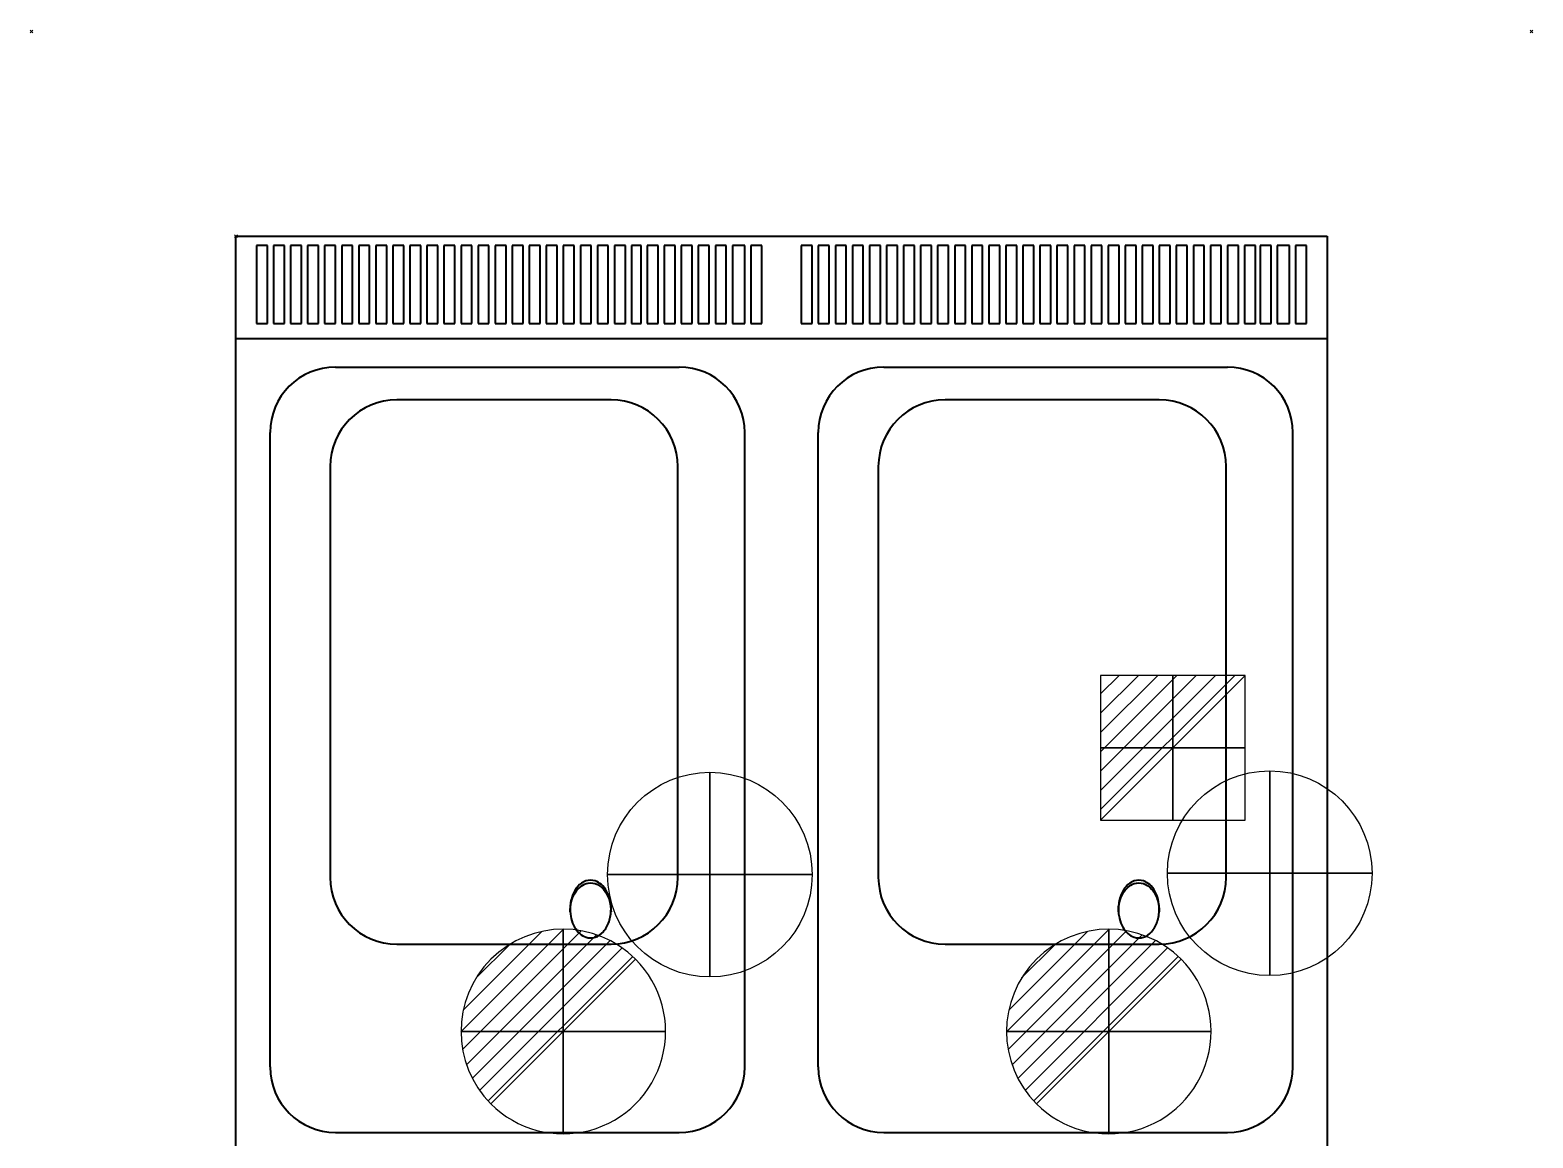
# Model space of a CAD drawing. Header units: millimetres. Extents: x -151 to 951, y -1073 to 151.
# Drawn here: x -151 to 951, y -661 to 151 of the extents above; entities that cross this region are included whole.
import ezdxf

# ---------------------------------------------------------------- set-up
doc = ezdxf.new("R2010")
doc.units = ezdxf.units.MM
doc.header["$PDMODE"] = 3
doc.linetypes.add('Dash', pattern=[11.999999, 6, -6])
doc.layers.add('IQ_200_2D', color=1, linetype='Continuous', lineweight=40)
doc.layers.add('IQ_204_2D', color=7, linetype='Dash', lineweight=40)
for name, color, linetype in [('IQ_CON_COLDWATER_INT', 7, 'Continuous'), ('IQ_CON_DRAIN_INT', 7, 'Continuous'), ('IQ_CON_ELECTRICITY_INT', 7, 'Continuous'), ('IQ_INS_3D', 3, 'Continuous')]:
    doc.layers.add(name, color=color, linetype=linetype)

# ---------------------------------------------------------------- blocks, each defined once
blk = doc.blocks.new('*X2')
at = {"color": 0}
for p, q in [((286.774344, 2204.447934), (296.618251, 2214.291842)), ((286.774344, 2205.862148), (295.204037, 2214.291842)), ((286.774344, 2207.276361), (293.789824, 2214.291842)), ((286.774344, 2208.690575), (292.37561, 2214.291842)), ((286.774344, 2210.104788), (290.961397, 2214.291842)), ((286.774344, 2211.519002), (289.547183, 2214.291842)), ((286.774344, 2212.933216), (288.13297, 2214.291842))]:
    blk.add_line(p, q, dxfattribs=at)
blk = doc.blocks.new('ELECTRICITY')
for p, q in [((2.121, 2.121), (-2.121, 2.121)), ((-2.121, 2.121), (-2.121, -2.121)), ((-2.121, -2.121), (2.121, 2.121)), ((2.121, -2.121), (2.121, 2.121)), ((-2.121, -2.121), (2.121, -2.121))]:
    blk.add_line(p, q)
at = {"extrusion": (-1, 0, 0)}
for p, q in [((0, -2.121, 2.121), (0, 2.121, 2.121)), ((0, 2.121, -2.121), (0, -2.121, -2.121)), ((0, 2.121, 2.121), (0, 2.121, -2.121)), ((0, 2.121, -2.121), (0, -2.121, 2.121)), ((0, -2.121, -2.121), (0, -2.121, 2.121))]:
    blk.add_line(p, q, dxfattribs=at)
at = {"extrusion": (0, -1, 0)}
for p, q in [((2.121, 0, 2.121), (-2.121, 0, 2.121)), ((-2.121, 0, -2.121), (2.121, 0, -2.121)), ((-2.121, 0, 2.121), (-2.121, 0, -2.121)), ((-2.121, 0, -2.121), (2.121, 0, 2.121)), ((2.121, 0, -2.121), (2.121, 0, 2.121))]:
    blk.add_line(p, q, dxfattribs=at)
at = {"xscale": 0.4000000000000909, "yscale": 0.4000000000000909, "zscale": 0.4000000000000909}
blk.add_blockref('*X2', (-116.831, -883.595), dxfattribs=at)
at = {"extrusion": (-1, 0, 0), "xscale": 0.3999999999999773, "yscale": 0.3999999999999773, "zscale": 0.3999999999999773}
blk.add_blockref('*X2', (-116.831, -883.595), dxfattribs=at)
at = {"extrusion": (0, -1, 0), "xscale": 0.4000000000000909, "yscale": 0.4000000000000909, "zscale": 0.4000000000000909}
blk.add_blockref('*X2', (-116.831, -883.595), dxfattribs=at)
blk = doc.blocks.new('COLDWATER')
blk.add_circle((0, 0), 3)
at = {"extrusion": (-1, 0, 0)}
blk.add_circle((0, 0), 3, dxfattribs=at)
at = {"extrusion": (0, 1, 0)}
blk.add_circle((0, 0), 3, dxfattribs=at)
blk = doc.blocks.new('*X3')
at = {"color": 0}
for p, q in [((313.99, 2209.04), (321.51, 2216.55)), ((314.11, 2207.74), (322.8, 2216.44)), ((314.16, 2210.62), (319.93, 2216.39)), ((314.4, 2206.62), (323.93, 2216.15)), ((314.82, 2205.62), (324.92, 2215.72)), ((315.1, 2212.98), (317.57, 2215.44)), ((315.35, 2204.74), (325.8, 2215.19)), ((315.99, 2203.96), (326.58, 2214.56))]:
    blk.add_line(p, q, dxfattribs=at)
blk = doc.blocks.new('DRAIN')
blk.add_line((-2.121, -2.121), (2.121, 2.121))
at = {"extrusion": (-1, 0, 0)}
blk.add_line((0, 2.121, -2.121), (0, -2.121, 2.121), dxfattribs=at)
at = {"extrusion": (0, -1, 0)}
blk.add_line((-2.121, 0, -2.121), (2.121, 0, 2.121), dxfattribs=at)
at = {"extrusion": (-1, 0, 0)}
for start, end in [(45, 225), (225, 45)]:
    blk.add_arc((0, 0), 3, start, end, dxfattribs=at)
for start, end in [(45, 225), (225, 45)]:
    blk.add_arc((0, 0), 3, start, end)
at = {"extrusion": (0, -1, 0)}
for start, end in [(45, 225), (225, 45)]:
    blk.add_arc((0, 0), 3, start, end, dxfattribs=at)
at = {"xscale": 0.4000000000000909, "yscale": 0.4000000000000909, "zscale": 0.4000000000000909}
blk.add_blockref('*X3', (-128.597, -883.621), dxfattribs=at)
at = {"extrusion": (-1, 0, 0), "xscale": 0.3999999999999773, "yscale": 0.3999999999999773, "zscale": 0.3999999999999773}
blk.add_blockref('*X3', (-128.597, -883.621), dxfattribs=at)
at = {"extrusion": (0, -1, 0), "xscale": 0.4000000000000909, "yscale": 0.4000000000000909, "zscale": 0.4000000000000909}
blk.add_blockref('*X3', (-128.597, -883.621), dxfattribs=at)

msp = doc.modelspace()

# ---------------------------------------------------------------- linework, layer by layer
at = {"layer": 'IQ_200_2D'}
for p, q in [((0, 0), (800, 0)), ((0, -730), (0, 0)), ((800, 0), (800, -730))]:
    msp.add_line(p, q, dxfattribs=at)
at = {"layer": 'IQ_204_2D', "linetype": 'Continuous'}
for p, q in [((15, -7), (15, -64)), ((23, -7), (15, -7)), ((23, -64), (23, -7)), ((27.5, -7), (27.5, -64)), ((35.5, -7), (27.5, -7)), ((35.5, -64), (35.5, -7)), ((40, -7), (40, -64)), ((48, -7), (40, -7)), ((48, -64), (48, -7)), ((52.5, -7), (52.5, -64)), ((60.5, -7), (52.5, -7)), ((60.5, -64), (60.5, -7)), ((65, -7), (65, -64)), ((73, -7), (65, -7)), ((73, -64), (73, -7)), ((77.5, -7), (77.5, -64)), ((85.5, -7), (77.5, -7)), ((85.5, -64), (85.5, -7)), ((90, -7), (90, -64)), ((98, -7), (90, -7)), ((98, -64), (98, -7)), ((102.5, -7), (102.5, -64)), ((110.5, -7), (102.5, -7)), ((110.5, -64), (110.5, -7)), ((115, -7), (115, -64)), ((123, -7), (115, -7)), ((123, -64), (123, -7)), ((127.5, -7), (127.5, -64)), ((135.5, -7), (127.5, -7)), ((135.5, -64), (135.5, -7)), ((140, -7), (140, -64)), ((148, -7), (140, -7)), ((148, -64), (148, -7)), ((152.5, -7), (152.5, -64)), ((160.5, -7), (152.5, -7)), ((160.5, -64), (160.5, -7)), ((165, -7), (165, -64)), ((173, -7), (165, -7)), ((173, -64), (173, -7)), ((177.5, -7), (177.5, -64)), ((185.5, -7), (177.5, -7)), ((185.5, -64), (185.5, -7)), ((190, -7), (190, -64)), ((198, -7), (190, -7)), ((198, -64), (198, -7)), ((202.5, -7), (202.5, -64)), ((210.5, -7), (202.5, -7)), ((210.5, -64), (210.5, -7)), ((215, -7), (215, -64)), ((223, -7), (215, -7)), ((223, -64), (223, -7)), ((227.5, -7), (227.5, -64)), ((235.5, -7), (227.5, -7)), ((235.5, -64), (235.5, -7)), ((240, -7), (240, -64)), ((248, -7), (240, -7)), ((248, -64), (248, -7)), ((252.5, -7), (252.5, -64)), ((260.5, -7), (252.5, -7)), ((260.5, -64), (260.5, -7)), ((265, -7), (265, -64)), ((273, -7), (265, -7)), ((273, -64), (273, -7)), ((277.5, -7), (277.5, -64)), ((285.5, -7), (277.5, -7)), ((285.5, -64), (285.5, -7)), ((290, -7), (290, -64)), ((297, -7), (290, -7)), ((297, -64), (297, -7)), ((301.5, -7), (301.5, -64)), ((309.5, -7), (301.5, -7)), ((309.5, -64), (309.5, -7)), ((314, -7), (314, -64)), ((322, -7), (314, -7)), ((322, -64), (322, -7)), ((326.5, -7), (326.5, -64)), ((334.5, -7), (326.5, -7)), ((334.5, -64), (334.5, -7)), ((339, -7), (339, -64)), ((347, -7), (339, -7)), ((347, -64), (347, -7)), ((351.5, -7), (351.5, -64)), ((359.5, -7), (351.5, -7)), ((359.5, -64), (359.5, -7)), ((364, -7), (364, -64)), ((373, -7), (364, -7)), ((373, -64), (373, -7)), ((377.5, -7), (377.5, -64)), ((385.5, -7), (377.5, -7)), ((385.5, -64), (385.5, -7)), ((414.5, -7), (414.5, -64)), ((422.5, -7), (414.5, -7)), ((422.5, -64), (422.5, -7)), ((427, -7), (427, -64)), ((435, -7), (427, -7)), ((435, -64), (435, -7)), ((439.5, -7), (439.5, -64)), ((447.5, -7), (439.5, -7)), ((447.5, -64), (447.5, -7)), ((452, -7), (452, -64)), ((460, -7), (452, -7)), ((460, -64), (460, -7)), ((464.5, -7), (464.5, -64)), ((472.5, -7), (464.5, -7)), ((472.5, -64), (472.5, -7)), ((477, -7), (477, -64)), ((485, -7), (477, -7)), ((485, -64), (485, -7)), ((489.5, -7), (489.5, -64)), ((497.5, -7), (489.5, -7)), ((497.5, -64), (497.5, -7)), ((502, -7), (502, -64)), ((510, -7), (502, -7)), ((510, -64), (510, -7)), ((514.5, -7), (514.5, -64)), ((522.5, -7), (514.5, -7)), ((522.5, -64), (522.5, -7)), ((527, -7), (527, -64)), ((535, -7), (527, -7)), ((535, -64), (535, -7)), ((539.5, -7), (539.5, -64)), ((547.5, -7), (539.5, -7)), ((547.5, -64), (547.5, -7)), ((552, -7), (552, -64)), ((560, -7), (552, -7)), ((560, -64), (560, -7)), ((564.5, -7), (564.5, -64)), ((572.5, -7), (564.5, -7)), ((572.5, -64), (572.5, -7)), ((577, -7), (577, -64)), ((585, -7), (577, -7)), ((585, -64), (585, -7)), ((589.5, -7), (589.5, -64)), ((597.5, -7), (589.5, -7)), ((597.5, -64), (597.5, -7)), ((602, -7), (602, -64)), ((610, -7), (602, -7)), ((610, -64), (610, -7)), ((614.5, -7), (614.5, -64)), ((622.5, -7), (614.5, -7)), ((622.5, -64), (622.5, -7)), ((627, -7), (627, -64)), ((635, -7), (627, -7)), ((635, -64), (635, -7)), ((639.5, -7), (639.5, -64)), ((647.5, -7), (639.5, -7)), ((647.5, -64), (647.5, -7)), ((652, -7), (652, -64)), ((660, -7), (652, -7)), ((660, -64), (660, -7)), ((664.5, -7), (664.5, -64)), ((672.5, -7), (664.5, -7)), ((672.5, -64), (672.5, -7)), ((677, -7), (677, -64)), ((685, -7), (677, -7)), ((685, -64), (685, -7)), ((689.5, -7), (689.5, -64)), ((697.5, -7), (689.5, -7)), ((697.5, -64), (697.5, -7)), ((702, -7), (702, -64)), ((710, -7), (702, -7)), ((710, -64), (710, -7)), ((714.5, -7), (714.5, -64)), ((722.5, -7), (714.5, -7)), ((722.5, -64), (722.5, -7)), ((727, -7), (727, -64)), ((735, -7), (727, -7)), ((735, -64), (735, -7)), ((739.5, -7), (739.5, -64)), ((747.5, -7), (739.5, -7)), ((747.5, -64), (747.5, -7)), ((751, -7), (751, -64)), ((759, -7), (751, -7)), ((759, -64), (759, -7)), ((763.5, -7), (763.5, -64)), ((772.5, -7), (763.5, -7)), ((772.5, -64), (772.5, -7)), ((777, -7), (777, -64)), ((785, -7), (777, -7)), ((785, -64), (785, -7)), ((15, -64), (23, -64)), ((27.5, -64), (35.5, -64)), ((40, -64), (48, -64)), ((52.5, -64), (60.5, -64)), ((65, -64), (73, -64)), ((77.5, -64), (85.5, -64)), ((90, -64), (98, -64)), ((102.5, -64), (110.5, -64)), ((115, -64), (123, -64)), ((127.5, -64), (135.5, -64)), ((140, -64), (148, -64)), ((152.5, -64), (160.5, -64)), ((165, -64), (173, -64)), ((177.5, -64), (185.5, -64)), ((190, -64), (198, -64)), ((202.5, -64), (210.5, -64)), ((215, -64), (223, -64)), ((227.5, -64), (235.5, -64)), ((240, -64), (248, -64)), ((252.5, -64), (260.5, -64)), ((265, -64), (273, -64)), ((277.5, -64), (285.5, -64)), ((290, -64), (297, -64)), ((301.5, -64), (309.5, -64)), ((314, -64), (322, -64)), ((326.5, -64), (334.5, -64)), ((339, -64), (347, -64)), ((351.5, -64), (359.5, -64)), ((364, -64), (373, -64)), ((377.5, -64), (385.5, -64)), ((414.5, -64), (422.5, -64)), ((427, -64), (435, -64)), ((439.5, -64), (447.5, -64)), ((452, -64), (460, -64)), ((464.5, -64), (472.5, -64)), ((477, -64), (485, -64)), ((489.5, -64), (497.5, -64)), ((502, -64), (510, -64)), ((514.5, -64), (522.5, -64)), ((527, -64), (535, -64)), ((539.5, -64), (547.5, -64)), ((552, -64), (560, -64)), ((564.5, -64), (572.5, -64)), ((577, -64), (585, -64)), ((589.5, -64), (597.5, -64)), ((602, -64), (610, -64)), ((614.5, -64), (622.5, -64)), ((627, -64), (635, -64)), ((639.5, -64), (647.5, -64)), ((652, -64), (660, -64)), ((664.5, -64), (672.5, -64)), ((677, -64), (685, -64)), ((689.5, -64), (697.5, -64)), ((702, -64), (710, -64)), ((714.5, -64), (722.5, -64)), ((727, -64), (735, -64)), ((739.5, -64), (747.5, -64)), ((751, -64), (759, -64)), ((763.5, -64), (772.5, -64)), ((777, -64), (785, -64)), ((0, -75), (800, -75)), ((73, -96), (325, -96)), ((475, -96), (727, -96)), ((275, -120), (118, -120)), ((677, -120), (520, -120)), ((25, -609), (25, -144)), ((373, -609), (373, -144)), ((427, -609), (427, -144)), ((775, -609), (775, -144)), ((69, -169), (69, -470)), ((324, -470), (324, -169)), ((471, -169), (471, -470)), ((726, -470), (726, -169)), ((118, -519), (275, -519)), ((520, -519), (677, -519)), ((73, -657), (325, -657)), ((475, -657), (727, -657))]:
    msp.add_line(p, q, dxfattribs=at)
for centre, radius, start, end in [((73, -144), 48, 90, 180), ((325, -144), 48, 360, 90), ((475, -144), 48, 90, 180), ((727, -144), 48, 360, 90), ((118, -169), 49, 90, 180), ((275, -169), 49, 360, 90), ((520, -169), 49, 90, 180), ((677, -169), 49, 360, 90), ((118, -470), 49, 180, 270), ((275, -470), 49, 270, 360), ((520, -470), 49, 180, 270), ((677, -470), 49, 270, 360), ((73, -609), 48, 180, 270), ((325, -609), 48, 270, 360), ((475, -609), 48, 180, 270), ((727, -609), 48, 270, 360)]:
    msp.add_arc(centre, radius, start, end, dxfattribs=at)
for points in [[(275, -493.3), (275, -490.8), (274.4, -486.1), (272, -479.8), (268.1, -475), (262.9, -471.9), (256.5, -471.9), (250.3, -476.1), (246.7, -482.5), (245.3, -488.5), (245, -491.6), (245, -493.3)], [(677, -493.3), (677, -490.8), (676.4, -486.1), (674, -479.8), (670.1, -475), (664.9, -471.9), (658.5, -471.9), (652.3, -476.1), (648.7, -482.5), (647.3, -488.5), (647, -491.6), (647, -493.3)], [(245, -495.3), (245, -492.8), (245.6, -488.1), (248, -481.8), (251.9, -477), (257.1, -473.9), (263.5, -473.9), (269.7, -478.1), (273.3, -484.5), (274.7, -490.5), (275, -493.6), (275, -495.3)], [(647, -495.3), (647, -492.8), (647.6, -488.1), (650, -481.8), (653.9, -477), (659.1, -473.9), (665.5, -473.9), (671.7, -478.1), (675.3, -484.5), (676.7, -490.5), (677, -493.6), (677, -495.3)], [(245, -493.3), (245, -495.7), (245.6, -500.4), (248, -506.7), (251.9, -511.6), (257.1, -514.6), (263.5, -514.6), (269.7, -510.4), (273.3, -504.1), (274.7, -498), (275, -494.9), (275, -493.3)], [(647, -493.3), (647, -495.7), (647.6, -500.4), (650, -506.7), (653.9, -511.6), (659.1, -514.6), (665.5, -514.6), (671.7, -510.4), (675.3, -504.1), (676.7, -498), (677, -494.9), (677, -493.3)]]:
    msp.add_open_spline(points, degree=3, knots=[-1, -1, -1, -1, -0.892857, -0.785714, -0.678571, -0.571429, -0.428571, -0.285714, -0.142857, -0.071429, 0, 0, 0, 0], dxfattribs=at)
at = {"layer": 'IQ_INS_3D'}
for p in [(-150, 150), (950, 150), (0, 0)]:
    msp.add_point(p, dxfattribs=at)

# ---------------------------------------------------------------- block references
at = {"layer": 'IQ_CON_COLDWATER_INT', "xscale": 25, "yscale": 25, "zscale": 25}
for p in [(347.5, -468), (758, -467)]:
    msp.add_blockref('COLDWATER', p, dxfattribs=at)
at = {"layer": 'IQ_CON_DRAIN_INT', "xscale": 25, "yscale": 25, "zscale": 25}
for p in [(240, -583), (640, -583)]:
    msp.add_blockref('DRAIN', p, dxfattribs=at)
at = {"layer": 'IQ_CON_ELECTRICITY_INT', "xscale": 25, "yscale": 25, "zscale": 25}
msp.add_blockref('ELECTRICITY', (687, -375), dxfattribs=at)

doc.saveas('drawing.dxf')
